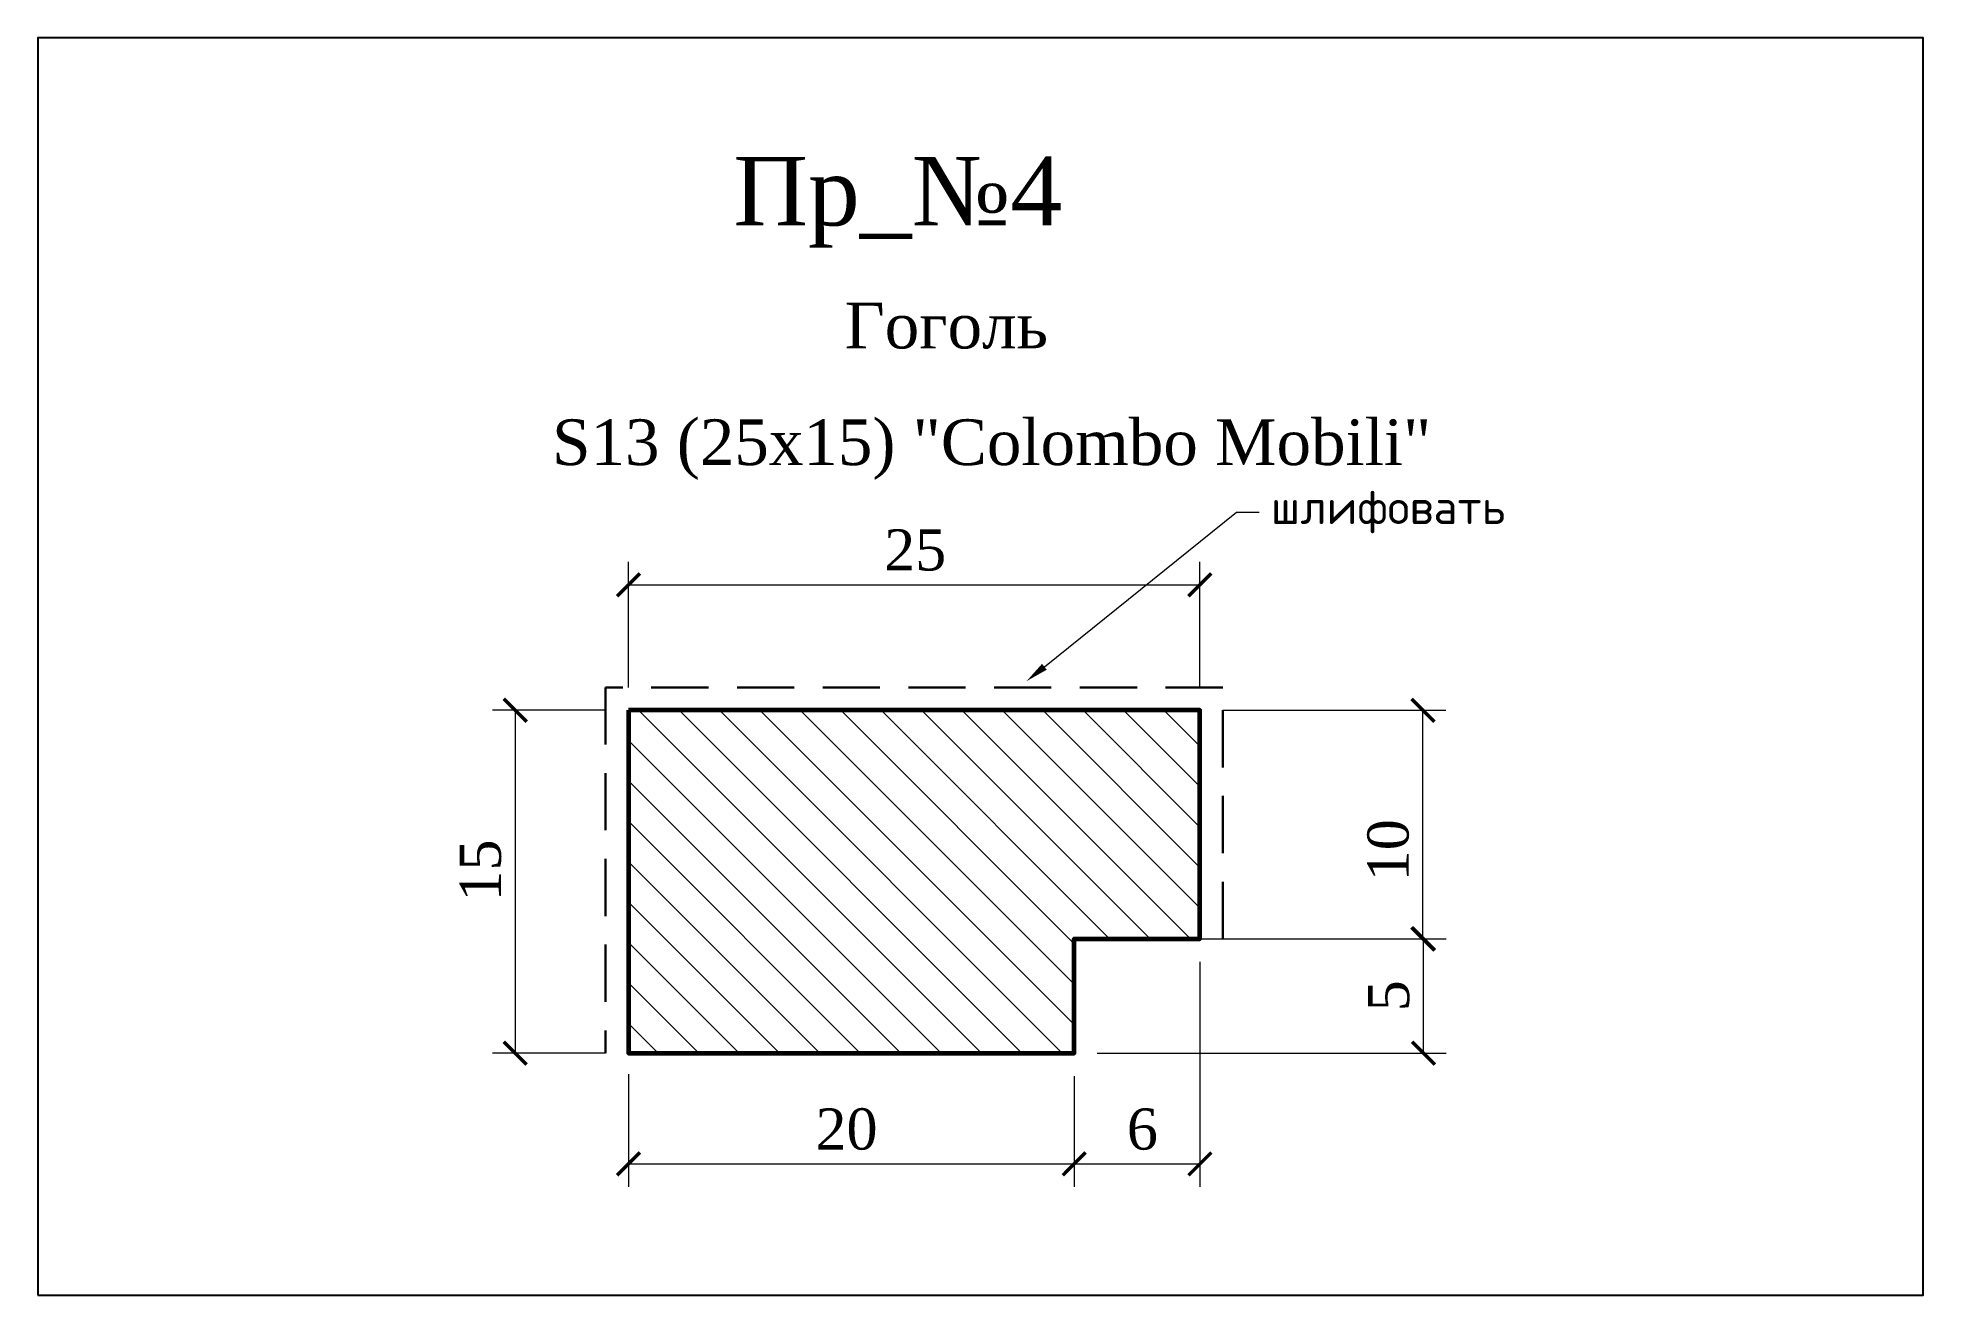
# Model space of a CAD drawing. Header units: millimetres. Extents: x 305444.7 to 305527.2, y -92305.6 to -92250.6.
import ezdxf
from ezdxf import colors
from ezdxf.entities.mleader import LeaderData, LeaderLine
from ezdxf.math import Vec2, Vec3

# ---------------------------------------------------------------- set-up
doc = ezdxf.new("R2010")
doc.units = ezdxf.units.MM
doc.header["$MEASUREMENT"] = 0
doc.linetypes.add('HIDDEN', pattern=[0.375, 0.25, -0.125])
doc.layers.add('Outside panel', color=7, linetype='Continuous', lineweight=18, true_color=0x7f5e57)
doc.layers.add('линия 50', color=1, linetype='Continuous', lineweight=211)
doc.layers.add('служебный слой РАЗМЕРЫ', color=7, linetype='Continuous', lineweight=9)
doc.layers.add('размеры в модели', color=7, linetype='Continuous')
doc.layers.add('Слой1', color=7, linetype='Continuous')
doc.styles.add('ELECT', font='times.ttf')
doc.styles.get("Standard").update_dxf_attribs({"font": 'times.ttf'})
doc.styles.add('ЕСКД профили текст', font='isocpeur.ttf')
doc.dimstyles.new('M_1', dxfattribs={"dimtxt": 1.8, "dimasz": 1, "dimexe": 1, "dimexo": 1, "dimgap": 0.6, "dimtad": 1, "dimdec": 0, "dimdsep": 46, "dimtxsty": 'Standard', "dimblk": 'ARCHTICK', "dimcen": -5, "dimclrd": 7, "dimclre": 7, "dimclrt": 7, "dimadec": 0, "dimazin": 0, "dimtfac": 1, "dimtdec": 0, "dimtmove": 0, "dimatfit": 3, "dimfxl": 1, "dimtolj": 1, "dimtzin": 0, "dimlwd": 5, "dimlwe": 5, "dimarcsym": 0})

# ---------------------------------------------------------------- blocks, each defined once
blk = doc.blocks.new('_ArchTick')
at = {"color": 0, "linetype": 'ByBlock', "const_width": 0.15}
blk.add_lwpolyline([(-0.5, -0.5), (0.5, 0.5)], dxfattribs=at)
blk = doc.blocks.new('*D7')
at = {"layer": 'Defpoints', "color": 0, "ltscale": 1000, "transparency": 16777216}
for p in [(305470.555, -92280.006), (305465.602, -92295.006), (305470.555, -92295.006)]:
    blk.add_point(p, dxfattribs=at)
at = {"layer": 'размеры в модели', "color": 7, "lineweight": 5, "ltscale": 1000, "transparency": 16777216}
for p, q in [((305469.555, -92280.006), (305464.602, -92280.006)), ((305465.602, -92280.006), (305465.602, -92295.006)), ((305469.555, -92295.006), (305464.602, -92295.006))]:
    blk.add_line(p, q, dxfattribs=at)
for p, rotation in [((305465.602, -92280.006), 90), ((305465.602, -92295.006), 270)]:
    blk.add_blockref('_ArchTick', p, dxfattribs=dict(at, rotation=rotation))
at = {"layer": 'размеры в модели', "color": 7, "ltscale": 1000, "transparency": 16777216, "insert": (305464.087, -92287.017), "char_height": 1.8, "attachment_point": 5, "rotation": 90}
blk.add_mtext('\\A1;15', dxfattribs=at)
blk = doc.blocks.new('*D6')
at = {"layer": 'Defpoints', "color": 0, "ltscale": 1000, "transparency": 16777216}
for p in [(305495.555, -92274.521), (305470.555, -92280.006), (305495.555, -92280.006)]:
    blk.add_point(p, dxfattribs=at)
at = {"layer": 'размеры в модели', "color": 7, "lineweight": 5, "ltscale": 1000, "transparency": 16777216}
for p, q in [((305470.555, -92279.006), (305470.555, -92273.521)), ((305495.555, -92279.006), (305495.555, -92273.521)), ((305470.555, -92274.521), (305495.555, -92274.521))]:
    blk.add_line(p, q, dxfattribs=at)
at = {"layer": 'размеры в модели', "color": 7, "lineweight": 5, "ltscale": 1000, "transparency": 16777216, "rotation": 180}
blk.add_blockref('_ArchTick', (305470.555, -92274.521), dxfattribs=at)
at = {"layer": 'размеры в модели', "color": 7, "lineweight": 5, "ltscale": 1000, "transparency": 16777216}
blk.add_blockref('_ArchTick', (305495.555, -92274.521), dxfattribs=at)
at = {"layer": 'размеры в модели', "color": 7, "ltscale": 1000, "transparency": 16777216, "insert": (305483.1, -92273.006), "char_height": 1.8, "attachment_point": 5}
blk.add_mtext('\\A1;25', dxfattribs=at)
blk = doc.blocks.new('*D5')
at = {"layer": 'Defpoints', "color": 0, "ltscale": 1000, "transparency": 16777216}
for p in [(305495.555, -92280.006), (305505.317, -92280.006), (305495.555, -92290.006)]:
    blk.add_point(p, dxfattribs=at)
at = {"layer": 'размеры в модели', "color": 7, "lineweight": 5, "ltscale": 1000, "transparency": 16777216}
for p, q in [((305496.555, -92280.006), (305506.317, -92280.006)), ((305505.317, -92290.006), (305505.317, -92280.006)), ((305496.555, -92290.006), (305506.317, -92290.006))]:
    blk.add_line(p, q, dxfattribs=at)
for p, rotation in [((305505.317, -92280.006), 90), ((305505.317, -92290.006), 270)]:
    blk.add_blockref('_ArchTick', p, dxfattribs=dict(at, rotation=rotation))
at = {"layer": 'размеры в модели', "color": 7, "ltscale": 1000, "transparency": 16777216, "insert": (305503.801, -92286.13), "char_height": 1.8, "attachment_point": 5, "rotation": 90}
blk.add_mtext('\\A1;10', dxfattribs=at)
blk = doc.blocks.new('*D4')
at = {"layer": 'Defpoints', "color": 0, "ltscale": 1000, "transparency": 16777216}
for p in [(305490.055, -92290.006), (305505.339, -92290.006), (305490.055, -92295.006)]:
    blk.add_point(p, dxfattribs=at)
at = {"layer": 'размеры в модели', "color": 7, "lineweight": 5, "ltscale": 1000, "transparency": 16777216}
for p, q in [((305491.055, -92290.006), (305506.339, -92290.006)), ((305505.339, -92295.006), (305505.339, -92290.006)), ((305491.055, -92295.006), (305506.339, -92295.006))]:
    blk.add_line(p, q, dxfattribs=at)
for p, rotation in [((305505.339, -92290.006), 90), ((305505.339, -92295.006), 270)]:
    blk.add_blockref('_ArchTick', p, dxfattribs=dict(at, rotation=rotation))
at = {"layer": 'размеры в модели', "color": 7, "ltscale": 1000, "transparency": 16777216, "insert": (305503.824, -92292.494), "char_height": 1.8, "attachment_point": 5, "rotation": 90}
blk.add_mtext('\\A1;5', dxfattribs=at)
blk = doc.blocks.new('*D3')
at = {"layer": 'Defpoints', "color": 0, "ltscale": 1000, "transparency": 16777216}
for p in [(305495.555, -92290.006), (305490.055, -92295.006), (305495.555, -92299.849)]:
    blk.add_point(p, dxfattribs=at)
at = {"layer": 'размеры в модели', "color": 7, "lineweight": 5, "ltscale": 1000, "transparency": 16777216}
for p, q in [((305495.555, -92291.006), (305495.555, -92300.849)), ((305490.055, -92296.006), (305490.055, -92300.849)), ((305490.055, -92299.849), (305495.555, -92299.849))]:
    blk.add_line(p, q, dxfattribs=at)
at = {"layer": 'размеры в модели', "color": 7, "lineweight": 5, "ltscale": 1000, "transparency": 16777216, "rotation": 180}
blk.add_blockref('_ArchTick', (305490.055, -92299.849), dxfattribs=at)
at = {"layer": 'размеры в модели', "color": 7, "lineweight": 5, "ltscale": 1000, "transparency": 16777216}
blk.add_blockref('_ArchTick', (305495.555, -92299.849), dxfattribs=at)
at = {"layer": 'размеры в модели', "color": 7, "ltscale": 1000, "transparency": 16777216, "insert": (305493.042, -92298.334), "char_height": 1.8, "attachment_point": 5}
blk.add_mtext('\\A1;6', dxfattribs=at)
blk = doc.blocks.new('*D2')
at = {"layer": 'Defpoints', "color": 0, "ltscale": 1000, "transparency": 16777216}
for p in [(305470.555, -92294.917), (305490.055, -92295.006), (305490.055, -92299.849)]:
    blk.add_point(p, dxfattribs=at)
at = {"layer": 'размеры в модели', "color": 7, "lineweight": 5, "ltscale": 1000, "transparency": 16777216}
for p, q in [((305470.555, -92295.917), (305470.555, -92300.849)), ((305490.055, -92296.006), (305490.055, -92300.849)), ((305470.555, -92299.849), (305490.055, -92299.849))]:
    blk.add_line(p, q, dxfattribs=at)
at = {"layer": 'размеры в модели', "color": 7, "lineweight": 5, "ltscale": 1000, "transparency": 16777216, "rotation": 180}
blk.add_blockref('_ArchTick', (305470.555, -92299.849), dxfattribs=at)
at = {"layer": 'размеры в модели', "color": 7, "lineweight": 5, "ltscale": 1000, "transparency": 16777216}
blk.add_blockref('_ArchTick', (305490.055, -92299.849), dxfattribs=at)
at = {"layer": 'размеры в модели', "color": 7, "ltscale": 1000, "transparency": 16777216, "insert": (305480.096, -92298.334), "char_height": 1.8, "attachment_point": 5}
blk.add_mtext('\\A1;20', dxfattribs=at)

msp = doc.modelspace()

# ---------------------------------------------------------------- hatches: boundary and pattern name
at = {"layer": 'Outside panel', "ltscale": 1000}
h = msp.add_hatch(dxfattribs=at)
h.set_pattern_fill('ANSI31', color=256, scale=10, angle=90)
h.set_pattern_definition([(135, (-5234.65, 4888.2342), (-0.8838834765, -0.8838834765), [])])
h.paths.add_polyline_path([(305470.555, -92280.006), (305470.555, -92295.006), (305490.055, -92295.006), (305490.055, -92290.006), (305495.555, -92290.006), (305495.555, -92280.006)])

# ---------------------------------------------------------------- linework, layer by layer
at = {"color": 6, "ltscale": 1000}
msp.add_lwpolyline([(305444.708, -92305.593), (305527.208, -92305.593), (305527.208, -92250.593), (305444.708, -92250.593)], close=True, dxfattribs=at)
at = {"layer": 'линия 50', "color": 1, "linetype": 'HIDDEN', "lineweight": 30, "ltscale": 10, "true_color": 0xff0909}
msp.add_lwpolyline([(305496.555, -92290.006), (305496.555, -92279.006), (305469.555, -92279.006), (305469.555, -92295.006)], dxfattribs=at)
at = {"layer": 'Слой1', "linetype": 'Continuous', "lineweight": 60}
msp.add_lwpolyline([(305470.555, -92280.006), (305470.555, -92295.006), (305490.055, -92295.006), (305490.055, -92290.006), (305495.555, -92290.006), (305495.555, -92280.006)], close=True, dxfattribs=at)

# ---------------------------------------------------------------- texts
at = {"color": 5, "ltscale": 1000, "style": 'ELECT'}
msp.add_text('Пр_№4', height=3, dxfattribs=at).set_placement((305475.138, -92258.803))
at = {"color": 7, "ltscale": 1000, "style": 'ELECT'}
msp.add_text('Гоголь', height=2, dxfattribs=at).set_placement((305480.021, -92264.181))
at = {"color": 7, "ltscale": 1000, "insert": (305467.214, -92267.282), "char_height": 2, "width": 129.67333, "attachment_point": 1, "line_spacing_factor": 1.5, "style": 'ELECT'}
msp.add_mtext('S13 (25x15) "Colombo Mobili"', dxfattribs=at)

# ---------------------------------------------------------------- dimensions: what is measured, and where the dimension line sits
at = {"layer": 'размеры в модели', "color": 5, "ltscale": 1000}
for base, p1, p2, picture, middle in [((305495.555, -92274.521), (305470.555, -92280.006), (305495.555, -92280.006), '*D6', (305483.1, -92274.521)), ((305495.554801455, -92299.849468679), (305490.054801455, -92295.005853313), (305495.554801455, -92290.005853313), '*D3', (305493.041898638, -92299.849468679)), ((305490.054801455, -92299.849468679), (305470.554801455, -92294.916995999), (305490.054801455, -92295.005853313), '*D2', (305480.095600029, -92299.849468679))]:
    dim = msp.add_linear_dim(base=base, p1=p1, p2=p2, dimstyle='M_1', dxfattribs=at)
    dim.commit()
    dim.dimension.update_dxf_attribs({"geometry": picture, "text_midpoint": middle, "dimtype": 128})
for base, p1, p2, picture, middle in [((305465.602, -92295.006), (305470.555, -92280.006), (305470.555, -92295.006), '*D7', (305465.602, -92287.017)), ((305505.317, -92280.006), (305495.555, -92290.006), (305495.555, -92280.006), '*D5', (305505.317, -92286.13)), ((305505.339, -92290.006), (305490.055, -92295.006), (305490.055, -92290.006), '*D4', (305505.339, -92292.494))]:
    dim = msp.add_linear_dim(base=base, p1=p1, p2=p2, angle=270, dimstyle='M_1', dxfattribs=at)
    dim.commit()
    dim.dimension.update_dxf_attribs({"geometry": picture, "text_midpoint": middle, "dimtype": 128})

# ---------------------------------------------------------------- leaders
at = {"layer": 'служебный слой РАЗМЕРЫ'}
ml = msp.add_multileader_mtext('Standard', dxfattribs=at)
ml.set_content('\\A1;шлифовать', color=256, style='ЕСКД профили текст')
ml.set_leader_properties(color=256, linetype='ByLayer', lineweight=-1)
ml.build(insert=Vec2(0, 0))
ml.multileader.update_dxf_attribs({"dogleg_length": 1, "arrow_head_size": 1})
ctx = ml.context
ctx.base_point, ctx.char_height, ctx.arrow_head_size, ctx.landing_gap_size, ctx.plane_origin = Vec3(305498.156, -92271.34), 1.5, 1, 0.5, Vec3(305517.191, -92240.485)
notes = []
notes.append((ctx, [(1, (1, 1, 0), (305497.156, -92271.34), (1, 0), 1, [(0, [(305487.973, -92278.733)], 0, [])])]))
ctx.mtext.insert, ctx.mtext.flow_direction = Vec3(305498.656, -92270.365), 5
for ctx, leaders in notes:
    for number, flags, end, landing, length, lines in leaders:
        leader = LeaderData()
        leader.index, (leader.has_last_leader_line, leader.has_dogleg_vector, leader.attachment_direction) = number, flags
        leader.last_leader_point, leader.dogleg_vector, leader.dogleg_length = Vec3(end), Vec3(landing), length
        for number, points, colour, breaks in lines:
            line = LeaderLine()
            line.index, line.vertices, line.color, line.breaks = number, Vec3.list(points), colors.encode_raw_color(colour), breaks
            leader.lines.append(line)
        ctx.leaders.append(leader)

doc.saveas('drawing.dxf')
